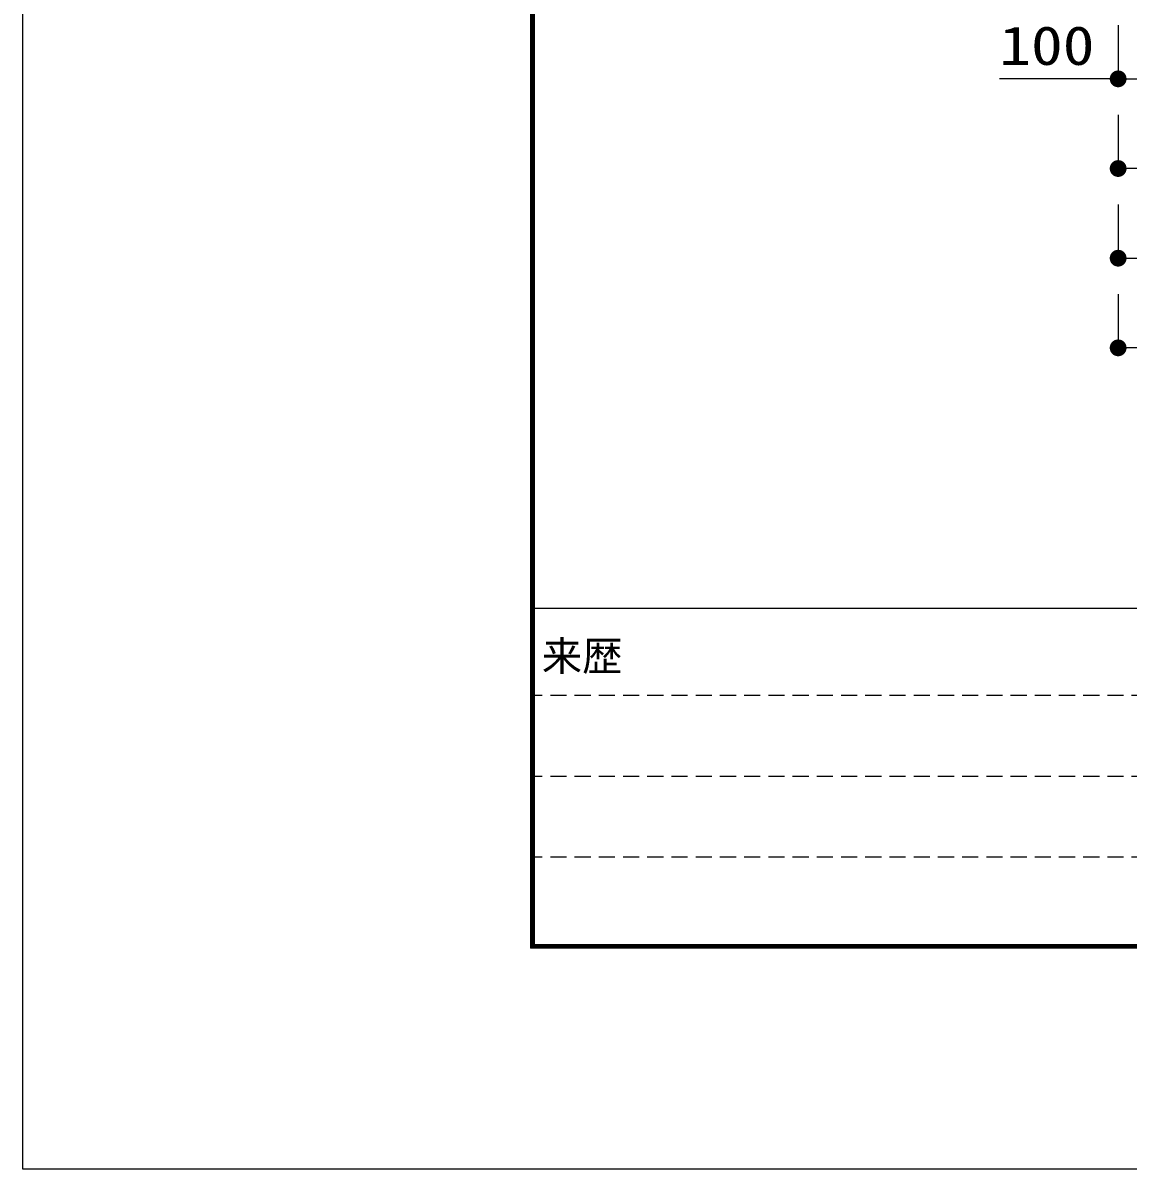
# Model space of a CAD drawing. Units: millimetres, scale not verified. Extents: x -8910 to 8910, y -6308 to 6308.
# Drawn here: x -8910 to -6446, y -6308 to -3751 of the extents above; entities that cross this region are included whole.
import ezdxf
from ezdxf.enums import TextEntityAlignment as Align

# ---------------------------------------------------------------- set-up
doc = ezdxf.new("R2010")
doc.units = ezdxf.units.MM
doc.header["$LTSCALE"] = 30
doc.linetypes.add('DASHED1', pattern=[1.8, 1.2, -0.6])
for name, color, linetype, lineweight in [('1-2_00クル-フ-6寸法', 132, 'Continuous', 25), ('1-5_図面枠', 7, 'Continuous', 25), ('1-6_Axis_waku', 7, 'Continuous', 25)]:
    doc.layers.add(name, color=color, linetype=linetype, lineweight=lineweight)
doc.styles.add('ＭＳ ゴシック', font='')
doc.styles.get('ＭＳ ゴシック').set_extended_font_data('MS Gothic')

msp = doc.modelspace()

# ---------------------------------------------------------------- linework, layer by layer
at = {"layer": '1-2_00クル-フ-6寸法', "color": 4}
for p, q in [((-6468.11, -3755.7), (-6468.11, -3875.7)), ((-6468.11, -3875.7), (-6732.42, -3875.7)), ((-6468.11, -3875.7), (-6368.11, -3875.7)), ((-6468.11, -3955.7), (-6468.11, -4075.7)), ((-5448.09, -4075.7), (-6468.11, -4075.7)), ((-6468.11, -4155.7), (-6468.11, -4275.7)), ((-6468.11, -4275.7), (-3498.07, -4275.7)), ((-6468.11, -4355.7), (-6468.11, -4475.7)), ((-2768.09, -4475.7), (-6468.11, -4475.7))]:
    msp.add_line(p, q, dxfattribs=at)
at = {"layer": '1-2_00クル-フ-6寸法'}
for points in [[(-6468.11, -3875.7), (-6480.06, -3861.25), (-6478.16, -3859.87)], [(-6468.11, -3875.7), (-6478.16, -3859.87), (-6476.09, -3858.73)], [(-6468.11, -3875.7), (-6476.09, -3858.73), (-6473.9, -3857.87)], [(-6468.11, -3875.7), (-6473.9, -3857.87), (-6471.62, -3857.28)], [(-6468.11, -3875.7), (-6471.62, -3857.28), (-6469.29, -3856.98)], [(-6468.11, -3875.7), (-6469.29, -3856.98), (-6466.93, -3856.98)], [(-6468.11, -3875.7), (-6466.93, -3856.98), (-6464.6, -3857.28)], [(-6468.11, -3875.7), (-6464.6, -3857.28), (-6462.31, -3857.87)], [(-6468.11, -3875.7), (-6462.31, -3857.87), (-6460.13, -3858.73)], [(-6468.11, -3875.7), (-6460.13, -3858.73), (-6458.06, -3859.87)], [(-6468.11, -3875.7), (-6458.06, -3859.87), (-6456.16, -3861.25)], [(-6468.11, -3875.7), (-6486.86, -3875.7), (-6486.71, -3873.35)], [(-6468.11, -3875.7), (-6486.71, -3878.05), (-6486.86, -3875.7)], [(-6468.11, -3875.7), (-6486.71, -3873.35), (-6486.27, -3871.03)], [(-6468.11, -3875.7), (-6486.27, -3880.36), (-6486.71, -3878.05)], [(-6468.11, -3875.7), (-6486.27, -3871.03), (-6485.54, -3868.8)], [(-6468.11, -3875.7), (-6485.54, -3882.6), (-6486.27, -3880.36)], [(-6468.11, -3875.7), (-6485.54, -3868.8), (-6484.54, -3866.66)], [(-6468.11, -3875.7), (-6484.54, -3884.73), (-6485.54, -3882.6)], [(-6468.11, -3875.7), (-6484.54, -3866.66), (-6483.28, -3864.68)], [(-6468.11, -3875.7), (-6483.28, -3886.72), (-6484.54, -3884.73)], [(-6468.11, -3875.7), (-6483.28, -3864.68), (-6481.78, -3862.86)], [(-6468.11, -3875.7), (-6481.78, -3888.53), (-6483.28, -3886.72)], [(-6468.11, -3875.7), (-6481.78, -3862.86), (-6480.06, -3861.25)], [(-6468.11, -3875.7), (-6480.06, -3890.14), (-6481.78, -3888.53)], [(-6468.11, -3875.7), (-6478.16, -3891.53), (-6480.06, -3890.14)], [(-6468.11, -3875.7), (-6476.09, -3892.66), (-6478.16, -3891.53)], [(-6468.11, -3875.7), (-6473.9, -3893.53), (-6476.09, -3892.66)], [(-6468.11, -3875.7), (-6471.62, -3894.12), (-6473.9, -3893.53)], [(-6468.11, -3875.7), (-6469.29, -3894.41), (-6471.62, -3894.12)], [(-6468.11, -3875.7), (-6466.93, -3894.41), (-6469.29, -3894.41)], [(-6468.11, -3875.7), (-6456.16, -3861.25), (-6454.44, -3862.86)], [(-6468.11, -3875.7), (-6454.44, -3862.86), (-6452.94, -3864.68)], [(-6468.11, -3875.7), (-6452.94, -3864.68), (-6451.68, -3866.66)], [(-6468.11, -3875.7), (-6451.68, -3866.66), (-6450.68, -3868.8)], [(-6468.11, -3875.7), (-6450.68, -3868.8), (-6449.95, -3871.03)], [(-6468.11, -3875.7), (-6449.95, -3871.03), (-6449.51, -3873.35)], [(-6468.11, -3875.7), (-6449.51, -3873.35), (-6449.36, -3875.7)], [(-6468.11, -3875.7), (-6464.6, -3894.12), (-6466.93, -3894.41)], [(-6468.11, -3875.7), (-6462.31, -3893.53), (-6464.6, -3894.12)], [(-6468.11, -3875.7), (-6460.13, -3892.66), (-6462.31, -3893.53)], [(-6468.11, -3875.7), (-6458.06, -3891.53), (-6460.13, -3892.66)], [(-6468.11, -3875.7), (-6456.16, -3890.14), (-6458.06, -3891.53)], [(-6468.11, -3875.7), (-6454.44, -3888.53), (-6456.16, -3890.14)], [(-6468.11, -3875.7), (-6452.94, -3886.72), (-6454.44, -3888.53)], [(-6468.11, -3875.7), (-6451.68, -3884.73), (-6452.94, -3886.72)], [(-6468.11, -3875.7), (-6450.68, -3882.6), (-6451.68, -3884.73)], [(-6468.11, -3875.7), (-6449.95, -3880.36), (-6450.68, -3882.6)], [(-6468.11, -3875.7), (-6449.51, -3878.05), (-6449.95, -3880.36)], [(-6468.11, -3875.7), (-6449.36, -3875.7), (-6449.51, -3878.05)], [(-6468.11, -4075.7), (-6484.54, -4066.66), (-6483.28, -4064.68)], [(-6468.11, -4075.7), (-6483.28, -4064.68), (-6481.78, -4062.86)], [(-6468.11, -4075.7), (-6481.78, -4062.86), (-6480.06, -4061.25)], [(-6468.11, -4075.7), (-6480.06, -4061.25), (-6478.16, -4059.87)], [(-6468.11, -4075.7), (-6478.16, -4059.87), (-6476.09, -4058.73)], [(-6468.11, -4075.7), (-6476.09, -4058.73), (-6473.9, -4057.87)], [(-6468.11, -4075.7), (-6473.9, -4057.87), (-6471.62, -4057.28)], [(-6468.11, -4075.7), (-6471.62, -4057.28), (-6469.29, -4056.98)], [(-6468.11, -4075.7), (-6469.29, -4056.98), (-6466.93, -4056.98)], [(-6468.11, -4075.7), (-6466.93, -4056.98), (-6464.6, -4057.28)], [(-6468.11, -4075.7), (-6464.6, -4057.28), (-6462.31, -4057.87)], [(-6468.11, -4075.7), (-6462.31, -4057.87), (-6460.13, -4058.73)], [(-6468.11, -4075.7), (-6460.13, -4058.73), (-6458.06, -4059.87)], [(-6468.11, -4075.7), (-6458.06, -4059.87), (-6456.16, -4061.25)], [(-6468.11, -4075.7), (-6456.16, -4061.25), (-6454.44, -4062.86)], [(-6468.11, -4075.7), (-6454.44, -4062.86), (-6452.94, -4064.68)], [(-6468.11, -4075.7), (-6452.94, -4064.68), (-6451.68, -4066.66)], [(-6468.11, -4075.7), (-6486.86, -4075.7), (-6486.71, -4073.35)], [(-6468.11, -4075.7), (-6486.71, -4078.05), (-6486.86, -4075.7)], [(-6468.11, -4075.7), (-6486.71, -4073.35), (-6486.27, -4071.03)], [(-6468.11, -4075.7), (-6486.27, -4080.36), (-6486.71, -4078.05)], [(-6468.11, -4075.7), (-6486.27, -4071.03), (-6485.54, -4068.8)], [(-6468.11, -4075.7), (-6485.54, -4082.6), (-6486.27, -4080.36)], [(-6468.11, -4075.7), (-6485.54, -4068.8), (-6484.54, -4066.66)], [(-6468.11, -4075.7), (-6484.54, -4084.73), (-6485.54, -4082.6)], [(-6468.11, -4075.7), (-6483.28, -4086.72), (-6484.54, -4084.73)], [(-6468.11, -4075.7), (-6481.78, -4088.53), (-6483.28, -4086.72)], [(-6468.11, -4075.7), (-6480.06, -4090.14), (-6481.78, -4088.53)], [(-6468.11, -4075.7), (-6478.16, -4091.53), (-6480.06, -4090.14)], [(-6468.11, -4075.7), (-6476.09, -4092.66), (-6478.16, -4091.53)], [(-6468.11, -4075.7), (-6473.9, -4093.53), (-6476.09, -4092.66)], [(-6468.11, -4075.7), (-6471.62, -4094.12), (-6473.9, -4093.53)], [(-6468.11, -4075.7), (-6469.29, -4094.41), (-6471.62, -4094.12)], [(-6468.11, -4075.7), (-6466.93, -4094.41), (-6469.29, -4094.41)], [(-6468.11, -4075.7), (-6451.68, -4066.66), (-6450.68, -4068.8)], [(-6468.11, -4075.7), (-6450.68, -4068.8), (-6449.95, -4071.03)], [(-6468.11, -4075.7), (-6449.95, -4071.03), (-6449.51, -4073.35)], [(-6468.11, -4075.7), (-6449.51, -4073.35), (-6449.36, -4075.7)], [(-6468.11, -4075.7), (-6464.6, -4094.12), (-6466.93, -4094.41)], [(-6468.11, -4075.7), (-6462.31, -4093.53), (-6464.6, -4094.12)], [(-6468.11, -4075.7), (-6460.13, -4092.66), (-6462.31, -4093.53)], [(-6468.11, -4075.7), (-6458.06, -4091.53), (-6460.13, -4092.66)], [(-6468.11, -4075.7), (-6456.16, -4090.14), (-6458.06, -4091.53)], [(-6468.11, -4075.7), (-6454.44, -4088.53), (-6456.16, -4090.14)], [(-6468.11, -4075.7), (-6452.94, -4086.72), (-6454.44, -4088.53)], [(-6468.11, -4075.7), (-6451.68, -4084.73), (-6452.94, -4086.72)], [(-6468.11, -4075.7), (-6450.68, -4082.6), (-6451.68, -4084.73)], [(-6468.11, -4075.7), (-6449.95, -4080.36), (-6450.68, -4082.6)], [(-6468.11, -4075.7), (-6449.51, -4078.05), (-6449.95, -4080.36)], [(-6468.11, -4075.7), (-6449.36, -4075.7), (-6449.51, -4078.05)], [(-6468.11, -4275.7), (-6486.27, -4271.03), (-6485.54, -4268.8)], [(-6468.11, -4275.7), (-6485.54, -4268.8), (-6484.54, -4266.66)], [(-6468.11, -4275.7), (-6484.54, -4266.66), (-6483.28, -4264.68)], [(-6468.11, -4275.7), (-6483.28, -4264.68), (-6481.78, -4262.86)], [(-6468.11, -4275.7), (-6481.78, -4262.86), (-6480.06, -4261.25)], [(-6468.11, -4275.7), (-6480.06, -4261.25), (-6478.16, -4259.87)], [(-6468.11, -4275.7), (-6478.16, -4259.87), (-6476.09, -4258.73)], [(-6468.11, -4275.7), (-6476.09, -4258.73), (-6473.9, -4257.87)], [(-6468.11, -4275.7), (-6473.9, -4257.87), (-6471.62, -4257.28)], [(-6468.11, -4275.7), (-6471.62, -4257.28), (-6469.29, -4256.98)], [(-6468.11, -4275.7), (-6469.29, -4256.98), (-6466.93, -4256.98)], [(-6468.11, -4275.7), (-6466.93, -4256.98), (-6464.6, -4257.28)], [(-6468.11, -4275.7), (-6464.6, -4257.28), (-6462.31, -4257.87)], [(-6468.11, -4275.7), (-6462.31, -4257.87), (-6460.13, -4258.73)], [(-6468.11, -4275.7), (-6460.13, -4258.73), (-6458.06, -4259.87)], [(-6468.11, -4275.7), (-6458.06, -4259.87), (-6456.16, -4261.25)], [(-6468.11, -4275.7), (-6456.16, -4261.25), (-6454.44, -4262.86)], [(-6468.11, -4275.7), (-6454.44, -4262.86), (-6452.94, -4264.68)], [(-6468.11, -4275.7), (-6452.94, -4264.68), (-6451.68, -4266.66)], [(-6468.11, -4275.7), (-6451.68, -4266.66), (-6450.68, -4268.8)], [(-6468.11, -4275.7), (-6450.68, -4268.8), (-6449.95, -4271.03)], [(-6468.11, -4275.7), (-6486.86, -4275.7), (-6486.71, -4273.35)], [(-6468.11, -4275.7), (-6486.71, -4278.05), (-6486.86, -4275.7)], [(-6468.11, -4275.7), (-6486.71, -4273.35), (-6486.27, -4271.03)], [(-6468.11, -4275.7), (-6486.27, -4280.36), (-6486.71, -4278.05)], [(-6468.11, -4275.7), (-6485.54, -4282.6), (-6486.27, -4280.36)], [(-6468.11, -4275.7), (-6484.54, -4284.73), (-6485.54, -4282.6)], [(-6468.11, -4275.7), (-6483.28, -4286.72), (-6484.54, -4284.73)], [(-6468.11, -4275.7), (-6481.78, -4288.53), (-6483.28, -4286.72)], [(-6468.11, -4275.7), (-6480.06, -4290.14), (-6481.78, -4288.53)], [(-6468.11, -4275.7), (-6478.16, -4291.53), (-6480.06, -4290.14)], [(-6468.11, -4275.7), (-6476.09, -4292.66), (-6478.16, -4291.53)], [(-6468.11, -4275.7), (-6473.9, -4293.53), (-6476.09, -4292.66)], [(-6468.11, -4275.7), (-6471.62, -4294.12), (-6473.9, -4293.53)], [(-6468.11, -4275.7), (-6469.29, -4294.41), (-6471.62, -4294.12)], [(-6468.11, -4275.7), (-6466.93, -4294.41), (-6469.29, -4294.41)], [(-6468.11, -4275.7), (-6449.95, -4271.03), (-6449.51, -4273.35)], [(-6468.11, -4275.7), (-6449.51, -4273.35), (-6449.36, -4275.7)], [(-6468.11, -4275.7), (-6464.6, -4294.12), (-6466.93, -4294.41)], [(-6468.11, -4275.7), (-6462.31, -4293.53), (-6464.6, -4294.12)], [(-6468.11, -4275.7), (-6460.13, -4292.66), (-6462.31, -4293.53)], [(-6468.11, -4275.7), (-6458.06, -4291.53), (-6460.13, -4292.66)], [(-6468.11, -4275.7), (-6456.16, -4290.14), (-6458.06, -4291.53)], [(-6468.11, -4275.7), (-6454.44, -4288.53), (-6456.16, -4290.14)], [(-6468.11, -4275.7), (-6452.94, -4286.72), (-6454.44, -4288.53)], [(-6468.11, -4275.7), (-6451.68, -4284.73), (-6452.94, -4286.72)], [(-6468.11, -4275.7), (-6450.68, -4282.6), (-6451.68, -4284.73)], [(-6468.11, -4275.7), (-6449.95, -4280.36), (-6450.68, -4282.6)], [(-6468.11, -4275.7), (-6449.51, -4278.05), (-6449.95, -4280.36)], [(-6468.11, -4275.7), (-6449.36, -4275.7), (-6449.51, -4278.05)], [(-6468.11, -4475.7), (-6486.86, -4475.7), (-6486.71, -4473.35)], [(-6468.11, -4475.7), (-6486.71, -4473.35), (-6486.27, -4471.03)], [(-6468.11, -4475.7), (-6486.27, -4471.03), (-6485.54, -4468.8)], [(-6468.11, -4475.7), (-6485.54, -4468.8), (-6484.54, -4466.66)], [(-6468.11, -4475.7), (-6484.54, -4466.66), (-6483.28, -4464.68)], [(-6468.11, -4475.7), (-6483.28, -4464.68), (-6481.78, -4462.86)], [(-6468.11, -4475.7), (-6481.78, -4462.86), (-6480.06, -4461.25)], [(-6468.11, -4475.7), (-6480.06, -4461.25), (-6478.16, -4459.87)], [(-6468.11, -4475.7), (-6478.16, -4459.87), (-6476.09, -4458.73)], [(-6468.11, -4475.7), (-6476.09, -4458.73), (-6473.9, -4457.87)], [(-6468.11, -4475.7), (-6473.9, -4457.87), (-6471.62, -4457.28)], [(-6468.11, -4475.7), (-6471.62, -4457.28), (-6469.29, -4456.98)], [(-6468.11, -4475.7), (-6469.29, -4456.98), (-6466.93, -4456.98)], [(-6468.11, -4475.7), (-6466.93, -4456.98), (-6464.6, -4457.28)], [(-6468.11, -4475.7), (-6464.6, -4457.28), (-6462.31, -4457.87)], [(-6468.11, -4475.7), (-6462.31, -4457.87), (-6460.13, -4458.73)], [(-6468.11, -4475.7), (-6460.13, -4458.73), (-6458.06, -4459.87)], [(-6468.11, -4475.7), (-6458.06, -4459.87), (-6456.16, -4461.25)], [(-6468.11, -4475.7), (-6456.16, -4461.25), (-6454.44, -4462.86)], [(-6468.11, -4475.7), (-6454.44, -4462.86), (-6452.94, -4464.68)], [(-6468.11, -4475.7), (-6452.94, -4464.68), (-6451.68, -4466.66)], [(-6468.11, -4475.7), (-6451.68, -4466.66), (-6450.68, -4468.8)], [(-6468.11, -4475.7), (-6450.68, -4468.8), (-6449.95, -4471.03)], [(-6468.11, -4475.7), (-6449.95, -4471.03), (-6449.51, -4473.35)], [(-6468.11, -4475.7), (-6449.51, -4473.35), (-6449.36, -4475.7)], [(-6468.11, -4475.7), (-6486.71, -4478.05), (-6486.86, -4475.7)], [(-6468.11, -4475.7), (-6486.27, -4480.36), (-6486.71, -4478.05)], [(-6468.11, -4475.7), (-6485.54, -4482.6), (-6486.27, -4480.36)], [(-6468.11, -4475.7), (-6484.54, -4484.73), (-6485.54, -4482.6)], [(-6468.11, -4475.7), (-6483.28, -4486.72), (-6484.54, -4484.73)], [(-6468.11, -4475.7), (-6481.78, -4488.53), (-6483.28, -4486.72)], [(-6468.11, -4475.7), (-6480.06, -4490.14), (-6481.78, -4488.53)], [(-6468.11, -4475.7), (-6478.16, -4491.53), (-6480.06, -4490.14)], [(-6468.11, -4475.7), (-6476.09, -4492.66), (-6478.16, -4491.53)], [(-6468.11, -4475.7), (-6473.9, -4493.53), (-6476.09, -4492.66)], [(-6468.11, -4475.7), (-6471.62, -4494.12), (-6473.9, -4493.53)], [(-6468.11, -4475.7), (-6469.29, -4494.41), (-6471.62, -4494.12)], [(-6468.11, -4475.7), (-6466.93, -4494.41), (-6469.29, -4494.41)], [(-6468.11, -4475.7), (-6464.6, -4494.12), (-6466.93, -4494.41)], [(-6468.11, -4475.7), (-6462.31, -4493.53), (-6464.6, -4494.12)], [(-6468.11, -4475.7), (-6460.13, -4492.66), (-6462.31, -4493.53)], [(-6468.11, -4475.7), (-6458.06, -4491.53), (-6460.13, -4492.66)], [(-6468.11, -4475.7), (-6456.16, -4490.14), (-6458.06, -4491.53)], [(-6468.11, -4475.7), (-6454.44, -4488.53), (-6456.16, -4490.14)], [(-6468.11, -4475.7), (-6452.94, -4486.72), (-6454.44, -4488.53)], [(-6468.11, -4475.7), (-6451.68, -4484.73), (-6452.94, -4486.72)], [(-6468.11, -4475.7), (-6450.68, -4482.6), (-6451.68, -4484.73)], [(-6468.11, -4475.7), (-6449.95, -4480.36), (-6450.68, -4482.6)], [(-6468.11, -4475.7), (-6449.51, -4478.05), (-6449.95, -4480.36)], [(-6468.11, -4475.7), (-6449.36, -4475.7), (-6449.51, -4478.05)]]:
    msp.add_solid(points, dxfattribs=at)
at = {"layer": '1-5_図面枠'}
msp.add_lwpolyline([(-8910, -6307.5), (-8910, 6307.5), (8910, 6307.5), (8910, -6307.5)], close=True, dxfattribs=at)
at = {"layer": '1-6_Axis_waku'}
for p, q in [((-7778.4, 5769.9), (-7778.4, -5814.9)), ((-7777.8, 5769.3), (-7777.8, -5814.3)), ((-7777.2, 5768.7), (-7777.2, -5813.7)), ((-7776.6, 5768.1), (-7776.6, -5813.1)), ((-7776, 5767.5), (-7776, -5812.5)), ((-7775.4, 5766.9), (-7775.4, -5811.9)), ((-7774.8, 5766.3), (-7774.8, -5811.3)), ((-7774.2, 5765.7), (-7774.2, -5810.7)), ((-7773.6, 5765.1), (-7773.6, -5810.1)), ((-7773, 5764.5), (-7773, -5809.5)), ((-7772.4, 5763.9), (-7772.4, -5808.9)), ((-7771.8, 5763.3), (-7771.8, -5808.3)), ((-7771.2, 5762.7), (-7771.2, -5807.7)), ((-7770.6, 5762.1), (-7770.6, -5807.1)), ((-7770, 5761.5), (-7770, -5806.5)), ((-7770, -5056.5), (8400, -5056.5)), ((8408.4, -5814.9), (-7778.4, -5814.9)), ((8407.8, -5814.3), (-7777.8, -5814.3)), ((8407.2, -5813.7), (-7777.2, -5813.7)), ((8406.6, -5813.1), (-7776.6, -5813.1)), ((8406, -5812.5), (-7776, -5812.5)), ((8405.4, -5811.9), (-7775.4, -5811.9)), ((8404.8, -5811.3), (-7774.8, -5811.3)), ((8404.2, -5810.7), (-7774.2, -5810.7)), ((8403.6, -5810.1), (-7773.6, -5810.1)), ((8403, -5809.5), (-7773, -5809.5)), ((8402.4, -5808.9), (-7772.4, -5808.9)), ((8401.8, -5808.3), (-7771.8, -5808.3)), ((8401.2, -5807.7), (-7771.2, -5807.7)), ((8400.6, -5807.1), (-7770.6, -5807.1)), ((-7770, -5806.5), (8400, -5806.5))]:
    msp.add_line(p, q, dxfattribs=at)
at = {"layer": '1-6_Axis_waku', "linetype": 'DASHED1'}
for p, q in [((240, -5251.5), (-7770, -5251.5)), ((240, -5431.5), (-7770, -5431.5)), ((240, -5611.5), (-7770, -5611.5))]:
    msp.add_line(p, q, dxfattribs=at)

# ---------------------------------------------------------------- texts
at = {"layer": '1-2_00クル-フ-6寸法', "color": 3, "style": 'ＭＳ ゴシック', "width": 1.2}
msp.add_text('100', height=86.66, dxfattribs=at).set_placement((-6733.12, -3870.63), align=Align.BOTTOM_LEFT)
at = {"layer": '1-6_Axis_waku', "style": 'ＭＳ ゴシック'}
msp.add_text('来歴', height=65.98, dxfattribs=at).set_placement((-7753.25, -5215.77), align=Align.BOTTOM_LEFT)

doc.saveas('drawing.dxf')
